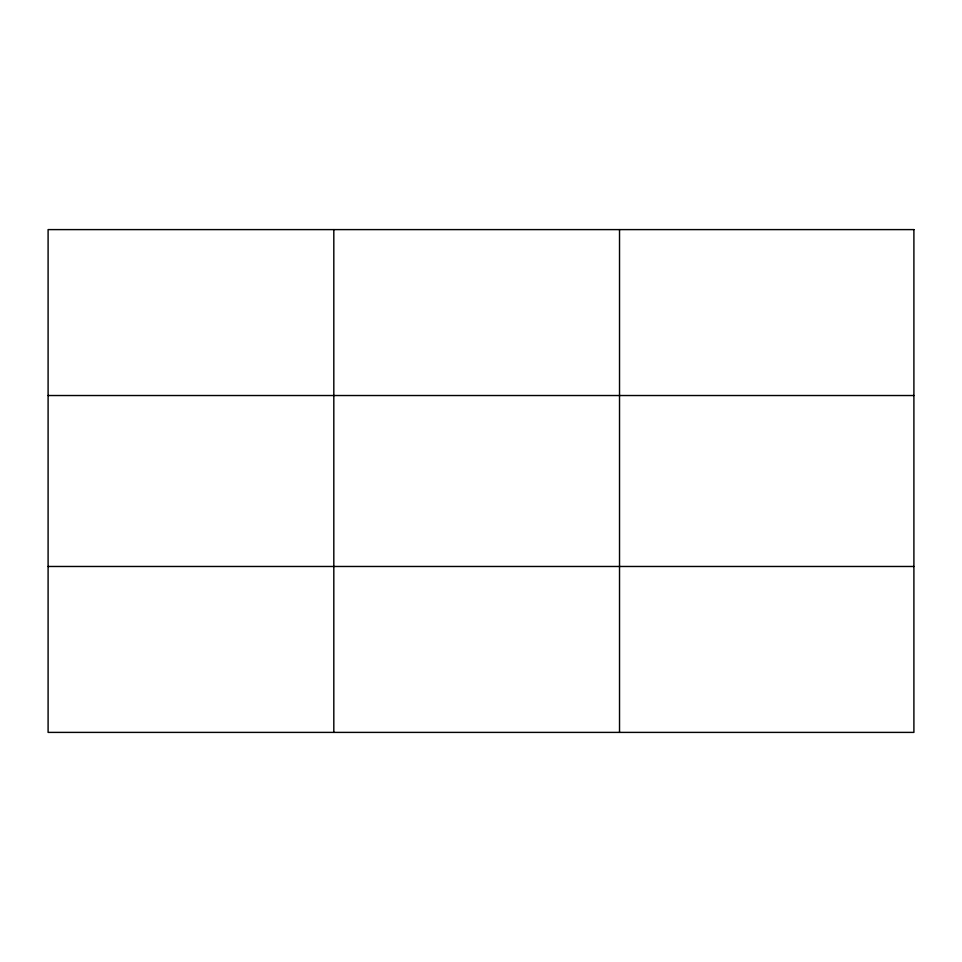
<?xml version="1.0" encoding="UTF-8"?>
<svg xmlns="http://www.w3.org/2000/svg" width="962" height="962" viewBox="0 0 962 962"><rect width="100%" height="100%" fill="white"/><g stroke="black" fill="none" stroke-linecap="round" stroke-linejoin="round"><path stroke-width="1.44" d="M333.814 732.395L333.814 229.605M619.528 732.395L619.528 229.605M48.1 395.526L913.9 395.526M48.1 566.474L913.9 566.474M913.9 229.605L913.9 732.395L48.1 732.395L48.1 229.605L913.9 229.605"/></g></svg>
